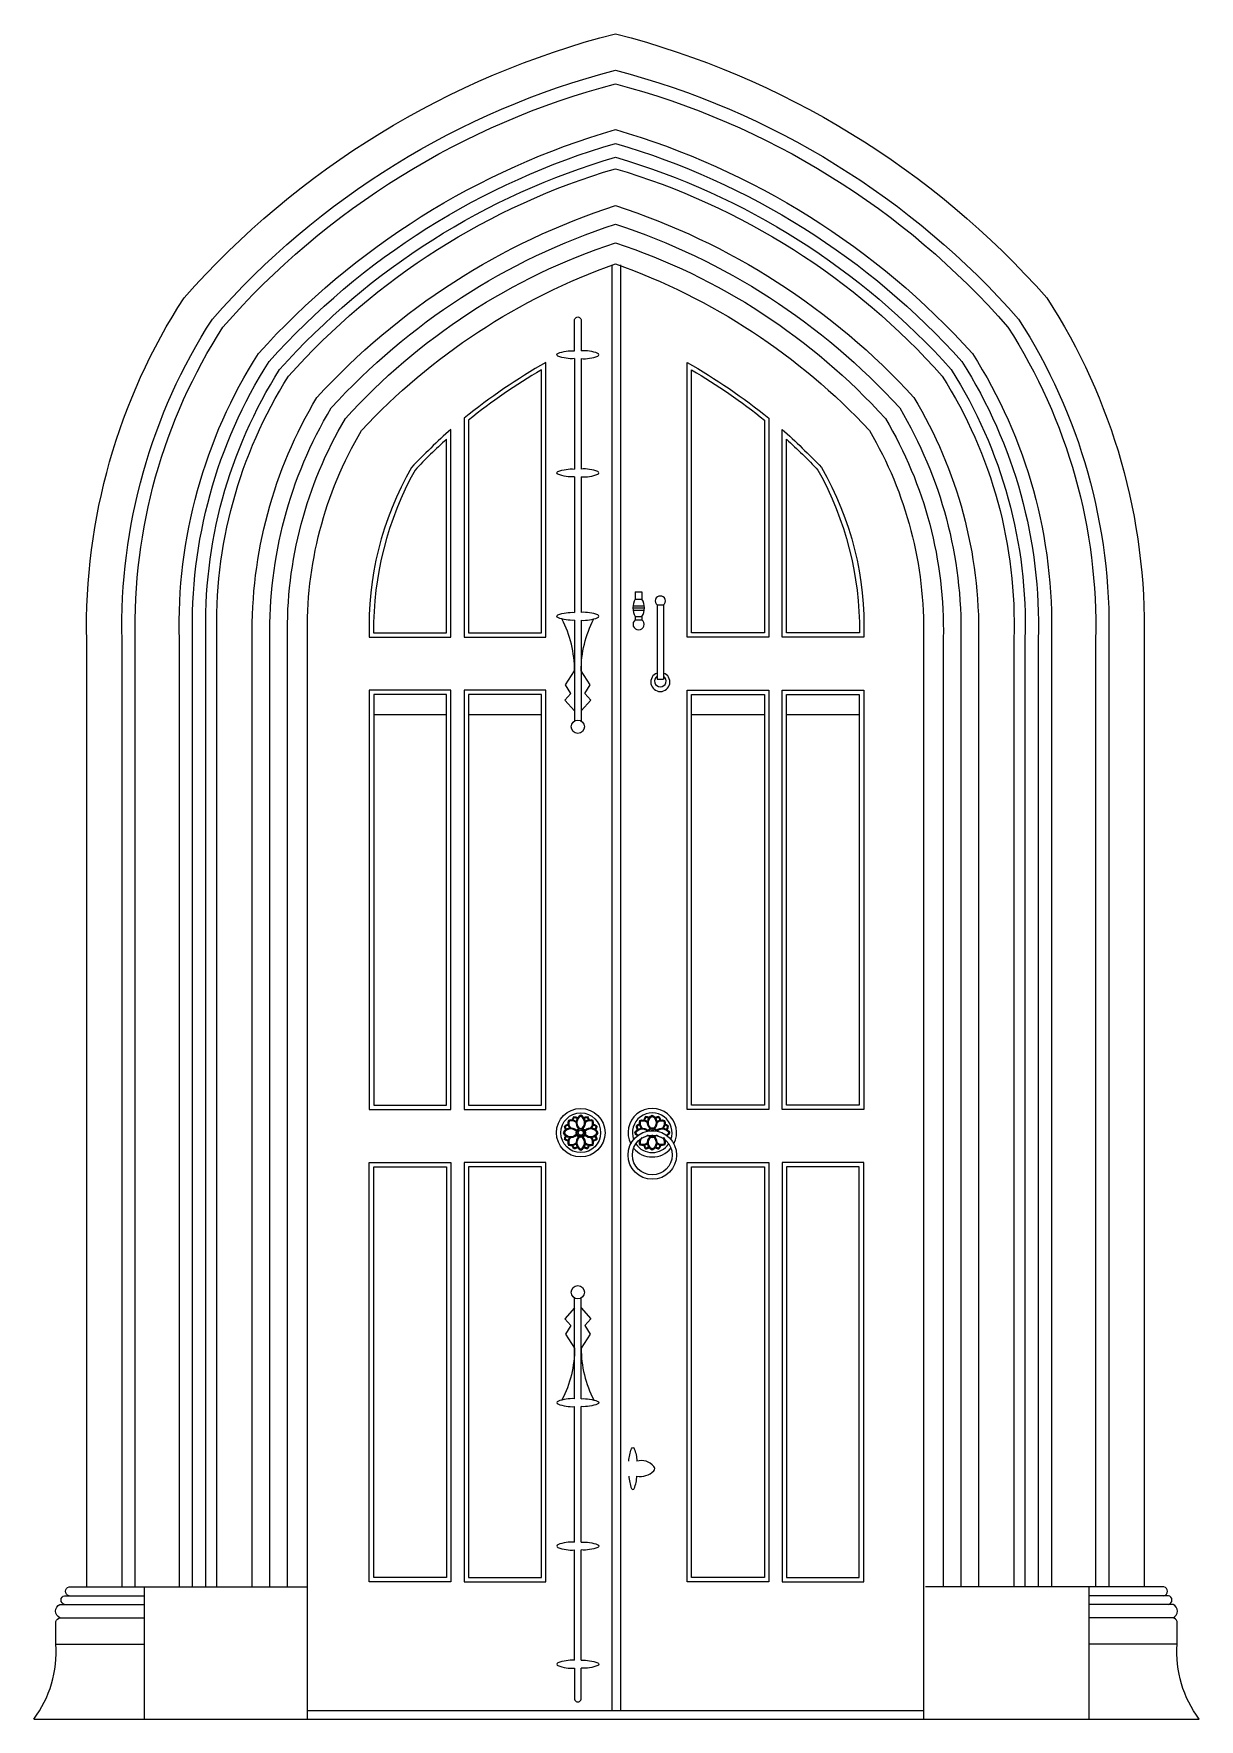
# Model space of a CAD drawing. Header units: metres. Extents: x -4572 to -1932, y 35 to 3854.
import ezdxf

# ---------------------------------------------------------------- set-up
doc = ezdxf.new("R2010")
doc.units = ezdxf.units.M
for name, color, linetype in [('2', 2, 'Continuous'), ('3', 3, 'Continuous'), ('7', 7, 'Continuous'), ('BH', 3, 'Continuous')]:
    doc.layers.add(name, color=color, linetype=linetype)

msp = doc.modelspace()

# ---------------------------------------------------------------- hatches: boundary and pattern name
at = {"layer": 'BH'}
h = msp.add_hatch(dxfattribs=at)
h.set_pattern_fill('AR-RROOF', scale=500)
h.paths.add_polyline_path([(-3801.62, 1427.02), (-3636.62, 1427.02), (-3636.62, 2357.02), (-3801.62, 2357.02)])
h.paths.add_polyline_path([(-3586.62, 1427.02), (-3421.62, 1427.02), (-3421.62, 2357.02), (-3586.62, 2357.02)])
h.paths.add_polyline_path([(-3586.62, 2497.02), (-3421.62, 2497.02), (-3421.62, 3092.23, 0.04), (-3586.62, 2978.45)])
h.paths.add_polyline_path([(-3636.62, 2935.47, 0.02), (-3707.97, 2865.44, 0.13), (-3801.82, 2497.02), (-3636.62, 2497.02)])
h.paths.add_polyline_path([(-3636.62, 1287.02), (-3801.62, 1287.02), (-3801.62, 357.02), (-3636.62, 357.02)])
h.paths.add_polyline_path([(-3421.62, 1287.02), (-3586.62, 1287.02), (-3586.62, 357.02), (-3421.62, 357.02)])
h.paths.add_polyline_path([(-2916.62, 1287.02), (-3081.62, 1287.02), (-3081.62, 357.02), (-2916.62, 357.02)])
h.paths.add_polyline_path([(-2866.62, 357.02), (-2701.62, 357.02), (-2701.62, 1287.02), (-2866.62, 1287.02)])
h.paths.add_polyline_path([(-2866.62, 1427.02), (-2701.62, 1427.02), (-2701.62, 2357.02), (-2866.62, 2357.02)])
h.paths.add_polyline_path([(-2916.62, 2357.02), (-3081.62, 2357.02), (-3081.62, 1427.02), (-2916.62, 1427.02)])
h.paths.add_polyline_path([(-2916.62, 2978.45, 0.04), (-3081.62, 3092.23), (-3081.62, 2497.02), (-2916.62, 2497.02)])
h.paths.add_polyline_path([(-2866.62, 2497.02), (-2701.41, 2497.02, 0.13), (-2795.26, 2865.44, 0.02), (-2866.62, 2935.47)])

# ---------------------------------------------------------------- linework, layer by layer
at = {"layer": '2'}
msp.add_line((-4571.62, 35.43), (-1931.62, 35.43), dxfattribs=at)
at = {"layer": '3'}
for points in [[(-4341.62, 335.43), (-4341.62, 2480.89, -0.15), (-4143, 3189.53, -0.15), (-3254.06, 3740.47, -0.15), (-2365.12, 3189.53, -0.15), (-2166.51, 2480.89), (-2166.51, 335.43)], [(-4241.62, 335.43), (-4241.62, 2481.98, -0.15), (-4062.75, 3129.34, -0.14), (-3254.06, 3636.8, -0.14), (-2445.37, 3129.34, -0.15), (-2266.51, 2481.98), (-2266.51, 335.43)], [(-4211.62, 335.43), (-4211.62, 2482.32, -0.15), (-4038.66, 3111.29, -0.14), (-3254.06, 3605.61, -0.14), (-2469.46, 3111.29, -0.15), (-2296.51, 2482.32), (-2296.51, 335.43)], [(-4181.62, 335.43), (-4181.62, 2482.66, -0.15), (-4014.56, 3093.25, -0.14), (-3254.06, 3574.37, -0.14), (-2493.56, 3093.25, -0.15), (-2326.51, 2482.66), (-2326.51, 335.43)], [(-4036.62, 335.43), (-4036.62, 2484.37, -0.14), (-3897.89, 3006.14, -0.13), (-3254.06, 3422.63, -0.13), (-2610.23, 3006.14, -0.14), (-2471.51, 2484.37), (-2471.51, 335.43)], [(-3996.62, 335.43), (-3996.62, 2484.86, -0.14), (-3865.65, 2982.14, -0.13), (-3254.06, 3380.51, -0.13), (-2642.47, 2982.14, -0.14), (-2511.51, 2484.86), (-2511.51, 335.43)], [(-3341.95, 1369.45, 0.52), (-3372.21, 1364.28, 0.52), (-3341.95, 1359.11)], [(-3366.72, 1371.05, -0.12), (-3369.2, 1379.41, -0.12), (-3361.53, 1383.57)], [(-3365.07, 1372.19, -0.1), (-3367.12, 1378.55, -0.1), (-3361.17, 1381.6)], [(-3343.14, 1389.58, 0.25), (-3360.62, 1392.24, 0.25), (-3357.97, 1374.76, 0.25)], [(-3343.34, 1387.17, 0.25), (-3359.03, 1390.65, 0.25), (-3355.56, 1374.96, 0.25)], [(-3351.95, 1393.15, -0.12), (-3347.79, 1400.81, -0.12), (-3339.44, 1398.34)], [(-3349.98, 1392.79, -0.1), (-3346.93, 1398.74, -0.1), (-3340.57, 1396.68)], [(-3327.49, 1373.56, 0.52), (-3332.66, 1403.82, 0.52), (-3337.83, 1373.56)], [(-3329.49, 1374.42, 0.51), (-3332.66, 1401.58, 0.51), (-3335.83, 1374.42, 0.5)], [(-3325.89, 1398.34, -0.12), (-3317.53, 1400.81, -0.12), (-3313.37, 1393.15)], [(-3324.75, 1396.68, -0.1), (-3318.39, 1398.74, -0.1), (-3315.34, 1392.79)], [(-3323.38, 1359.11, 0.52), (-3293.12, 1364.28, 0.52), (-3323.38, 1369.45)], [(-3307.36, 1374.76, 0.25), (-3304.7, 1392.24, 0.25), (-3322.18, 1389.58, 0.25)], [(-3309.77, 1374.96, 0.25), (-3306.29, 1390.65, 0.25), (-3321.98, 1387.17, 0.25)], [(-3304.15, 1381.6, -0.1), (-3298.2, 1378.55, -0.1), (-3300.26, 1372.19)], [(-3303.79, 1383.57, -0.12), (-3296.13, 1379.41, -0.12), (-3298.6, 1371.05)], [(-3204.29, 1357.25, -0.12), (-3210.11, 1364.28, -0.52), (-3179.85, 1369.45)], [(-3199.44, 1383.57, 0.12), (-3207.1, 1379.41, 0.12), (-3204.63, 1371.05)], [(-3199.08, 1381.6, 0.1), (-3205.03, 1378.55, 0.1), (-3202.97, 1372.19)], [(-3195.87, 1374.76, -0.25), (-3198.53, 1392.24, -0.25), (-3181.05, 1389.58, -0.25)], [(-3193.47, 1374.96, -0.25), (-3196.94, 1390.65, -0.25), (-3181.25, 1387.17, -0.25)], [(-3177.34, 1398.34, 0.12), (-3185.7, 1400.81, 0.12), (-3189.86, 1393.15)], [(-3178.48, 1396.68, 0.1), (-3184.84, 1398.74, 0.1), (-3187.89, 1392.79)], [(-3175.74, 1373.56, -0.52), (-3170.57, 1403.82, -0.52), (-3165.4, 1373.56)], [(-3173.74, 1374.42, -0.51), (-3170.57, 1401.58, -0.51), (-3167.4, 1374.42, -0.5)], [(-3151.28, 1393.15, 0.12), (-3155.44, 1400.81, 0.12), (-3163.8, 1398.34)], [(-3153.25, 1392.79, 0.1), (-3156.3, 1398.74, 0.1), (-3162.66, 1396.68)], [(-3161.29, 1369.45, -0.52), (-3131.02, 1364.28, -0.12), (-3136.85, 1357.25, -0.12)], [(-3160.09, 1389.58, -0.25), (-3142.61, 1392.24, -0.25), (-3145.27, 1374.76, -0.25)], [(-3159.89, 1387.17, -0.25), (-3144.2, 1390.65, -0.25), (-3147.67, 1374.96, -0.25)], [(-3138.17, 1372.19, 0.1), (-3136.11, 1378.55, 0.1), (-3142.06, 1381.6)], [(-3136.51, 1371.05, 0.12), (-3134.04, 1379.41, 0.12), (-3141.7, 1383.57)], [(-3342.8, 1367.45, 0.51), (-3369.96, 1364.28, 0.51), (-3342.8, 1361.11, 0.5)], [(-3361.53, 1344.99, -0.12), (-3369.2, 1349.15, -0.12), (-3366.72, 1357.5)], [(-3361.17, 1346.96, -0.1), (-3367.12, 1350.01, -0.1), (-3365.07, 1356.37)], [(-3357.97, 1353.8, 0.25), (-3360.62, 1336.32, 0.25), (-3343.14, 1338.97, 0.25)], [(-3355.56, 1353.6, 0.25), (-3359.03, 1337.91, 0.25), (-3343.34, 1341.38, 0.25)], [(-3337.83, 1355, 0.52), (-3332.66, 1324.73, 0.52), (-3327.49, 1355)], [(-3335.83, 1354.14, 0.51), (-3332.66, 1326.98, 0.51), (-3329.49, 1354.14, 0.5)], [(-3322.52, 1361.11, 0.51), (-3295.37, 1364.28, 0.51), (-3322.52, 1367.45, 0.5)], [(-3322.18, 1338.97, 0.25), (-3304.7, 1336.32, 0.25), (-3307.36, 1353.8, 0.25)], [(-3321.98, 1341.38, 0.25), (-3306.29, 1337.91, 0.25), (-3309.77, 1353.6, 0.25)], [(-3300.26, 1356.37, -0.1), (-3298.2, 1350.01, -0.1), (-3304.15, 1346.96)], [(-3298.6, 1357.5, -0.12), (-3296.13, 1349.15, -0.12), (-3303.79, 1344.99)], [(-3202.6, 1358.51, -0.12), (-3207.87, 1364.28, -0.51), (-3180.71, 1367.45)], [(-3204.63, 1357.5, 0.01), (-3205.12, 1356.59, 0.01)], [(-3202.09, 1345.92, 0.04), (-3199.44, 1344.99)], [(-3200.48, 1347.42, 0.02), (-3199.08, 1346.96)], [(-3181.05, 1338.97, -0.25), (-3198.53, 1336.32, -0.18), (-3198.41, 1349.15, -0.18)], [(-3181.25, 1341.38, -0.25), (-3196.94, 1337.91, -0.25), (-3193.47, 1353.6, -0.25)], [(-3179.85, 1359.11, -0.17), (-3191.41, 1353.68, -0.17)], [(-3165.4, 1355, -0.52), (-3170.57, 1324.73, -0.52), (-3175.74, 1355)], [(-3167.4, 1354.14, -0.51), (-3170.57, 1326.98, -0.51), (-3173.74, 1354.14, -0.5)], [(-3149.73, 1353.68, -0.17), (-3161.29, 1359.11)], [(-3160.43, 1367.45, -0.51), (-3133.27, 1364.28, -0.12), (-3138.54, 1358.51, -0.12)], [(-3145.27, 1353.8, -0.25), (-3142.61, 1336.32, -0.25), (-3160.09, 1338.97, -0.25)], [(-3147.67, 1353.6, -0.25), (-3144.2, 1337.91, -0.25), (-3159.89, 1341.38, -0.25)], [(-3142.06, 1346.96, 0.02), (-3140.66, 1347.42, 0.02)], [(-3141.7, 1344.99, 0.04), (-3139.05, 1345.92, 0.04)], [(-3136.02, 1356.59, 0.01), (-3136.51, 1357.5)], [(-3339.44, 1330.22, -0.12), (-3347.79, 1327.74, -0.12), (-3351.95, 1335.41)], [(-3340.57, 1331.87, -0.1), (-3346.93, 1329.82, -0.1), (-3349.98, 1335.77)], [(-3313.37, 1335.41, -0.12), (-3317.53, 1327.74, -0.12), (-3325.89, 1330.22)], [(-3315.34, 1335.77, -0.1), (-3318.39, 1329.82, -0.1), (-3324.75, 1331.87)], [(-3189.86, 1335.41, 0.12), (-3185.7, 1327.74, 0.12), (-3177.34, 1330.22)], [(-3187.89, 1335.77, 0.1), (-3184.84, 1329.82, 0.1), (-3178.48, 1331.87)], [(-3163.8, 1330.22, 0.12), (-3155.44, 1327.74, 0.12), (-3151.28, 1335.41)], [(-3162.66, 1331.87, 0.1), (-3156.3, 1329.82, 0.1), (-3153.25, 1335.77)]]:
    msp.add_lwpolyline(points, format="xyb", dxfattribs=at)
for points in [[(-3411.62, 2487.02), (-3411.62, 3109.42, 0.04), (-3596.62, 2983.19), (-3596.62, 2487.02)], [(-3091.62, 2487.02), (-3091.62, 3109.42, -0.04), (-2906.62, 2983.19), (-2906.62, 2487.02)], [(-3421.62, 2497.02), (-3421.62, 3092.23, 0.04), (-3586.62, 2978.45), (-3586.62, 2497.02)], [(-3081.62, 2497.02), (-3081.62, 3092.23, -0.04), (-2916.62, 2978.45), (-2916.62, 2497.02)], [(-3811.61, 2487.02), (-3626.62, 2487.02), (-3626.62, 2957.76, 0.02), (-3716.08, 2871.41, 0.14)], [(-2691.62, 2487.02), (-2876.62, 2487.02), (-2876.62, 2957.76, -0.02), (-2787.15, 2871.41, -0.14)], [(-3801.82, 2497.02), (-3636.62, 2497.02), (-3636.62, 2935.47, 0.02), (-3707.97, 2865.44, 0.13)], [(-2701.41, 2497.02), (-2866.62, 2497.02), (-2866.62, 2935.47, -0.02), (-2795.26, 2865.44, -0.13)]]:
    msp.add_lwpolyline(points, format="xyb", close=True, dxfattribs=at)
for points in [[(-3811.62, 1417.02), (-3626.62, 1417.02), (-3626.62, 2367.02), (-3811.62, 2367.02)], [(-3801.62, 1427.02), (-3636.62, 1427.02), (-3636.62, 2357.02), (-3801.62, 2357.02)], [(-3596.62, 1417.02), (-3411.62, 1417.02), (-3411.62, 2367.02), (-3596.62, 2367.02)], [(-3586.62, 1427.02), (-3421.62, 1427.02), (-3421.62, 2357.02), (-3586.62, 2357.02)], [(-2906.62, 1417.02), (-3091.62, 1417.02), (-3091.62, 2367.02), (-2906.62, 2367.02)], [(-2916.62, 1427.02), (-3081.62, 1427.02), (-3081.62, 2357.02), (-2916.62, 2357.02)], [(-2691.62, 1417.02), (-2876.62, 1417.02), (-2876.62, 2367.02), (-2691.62, 2367.02)], [(-2701.62, 1427.02), (-2866.62, 1427.02), (-2866.62, 2357.02), (-2701.62, 2357.02)], [(-3811.62, 347.02), (-3811.62, 1297.02), (-3626.62, 1297.02), (-3626.62, 347.02)], [(-3801.62, 357.02), (-3801.62, 1287.02), (-3636.62, 1287.02), (-3636.62, 357.02)], [(-3596.62, 347.02), (-3411.62, 347.02), (-3411.62, 1297.02), (-3596.62, 1297.02)], [(-3586.62, 357.02), (-3421.62, 357.02), (-3421.62, 1287.02), (-3586.62, 1287.02)], [(-2906.62, 347.02), (-3091.62, 347.02), (-3091.62, 1297.02), (-2906.62, 1297.02)], [(-2916.62, 357.02), (-3081.62, 357.02), (-3081.62, 1287.02), (-2916.62, 1287.02)], [(-2691.62, 347.02), (-2691.62, 1297.02), (-2876.62, 1297.02), (-2876.62, 347.02)], [(-2701.62, 357.02), (-2701.62, 1287.02), (-2866.62, 1287.02), (-2866.62, 357.02)]]:
    msp.add_lwpolyline(points, close=True, dxfattribs=at)
for radius in [45, 10.63, 8.63, 5.63]:
    msp.add_circle((-3332.66, 1364.28), radius, dxfattribs=at)
for radius, start, end in [(45, 340.07, 199.93), (10.63, 19.82, 160.18), (45, 214.12, 325.88), (10.63, 216.38, 323.62), (8.63, 27.51, 152.49), (8.63, 223.35, 316.65), (5.63, 51.58, 128.42), (5.63, 257.77, 282.23)]:
    msp.add_arc((-3170.57, 1364.28), radius, start, end, dxfattribs=at)
at = {"layer": '7'}
for p, q in [((-3261.62, 55.43), (-3261.62, 3330.33)), ((-3241.62, 55.43), (-3241.62, 3330.33)), ((-3346.62, 3117.9), (-3346.62, 2867.9)), ((-3331.62, 3117.9), (-3331.62, 2867.9)), ((-3346.62, 2850.02), (-3346.62, 2543.11)), ((-3331.62, 2850.02), (-3331.62, 2543.11)), ((-3208.99, 2589.37), (-3208.99, 2572.84)), ((-3208.99, 2589.37), (-3193.99, 2589.37)), ((-3208.99, 2572.84), (-3193.99, 2572.84)), ((-3193.99, 2589.37), (-3193.99, 2572.84)), ((-3159.83, 2559.9), (-3159.83, 2391.89)), ((-3159.83, 2559.9), (-3144.83, 2559.9)), ((-3144.83, 2559.9), (-3144.83, 2391.89)), ((-3346.62, 2525.23), (-3346.62, 2297.05)), ((-3331.62, 2525.23), (-3331.62, 2297.05)), ((-3214.51, 2553.19), (-3188.46, 2553.19)), ((-3214.19, 2558.19), (-3188.79, 2558.19)), ((-3214.17, 2548.19), (-3188.81, 2548.19)), ((-3208.99, 2533.71), (-3193.99, 2533.71)), ((-3208.99, 2533.71), (-3208.99, 2526.39)), ((-3208.99, 2526.39), (-3193.99, 2526.39)), ((-3193.99, 2533.71), (-3193.99, 2526.39)), ((-3159.83, 2391.89), (-3144.83, 2391.89)), ((-3346.62, 761.67), (-3346.62, 989.85)), ((-3331.62, 761.67), (-3331.62, 989.85)), ((-3346.62, 436.88), (-3346.62, 743.79)), ((-3331.62, 436.88), (-3331.62, 743.79)), ((-3346.62, 169), (-3346.62, 419)), ((-3331.62, 169), (-3331.62, 419)), ((-4321.62, 335.43), (-4321.62, 35.43)), ((-2181.62, 335.43), (-2181.62, 35.43)), ((-4521.62, 205.43), (-4321.62, 205.43)), ((-1981.62, 205.43), (-2181.62, 205.43)), ((-3951.62, 55.43), (-2556.51, 55.43))]:
    msp.add_line(p, q, dxfattribs=at)
for points in [[(-4451.62, 335.43), (-4451.62, 2479.75, -0.15), (-4231.17, 3255.8, -0.15), (-3254.06, 3854.04, -0.15), (-2276.95, 3255.8, -0.15), (-2056.51, 2479.75), (-2056.51, 335.43)], [(-4371.62, 335.43), (-4371.62, 2480.58, -0.15), (-4167.05, 3207.6, -0.15), (-3254.06, 3771.49, -0.15), (-2341.07, 3207.6, -0.15), (-2136.51, 2480.58), (-2136.51, 335.43)], [(-4156.62, 335.43), (-4156.62, 2482.94, -0.15), (-3994.46, 3078.22, -0.14), (-3254.06, 3548.3, -0.14), (-2513.66, 3078.22, -0.15), (-2351.51, 2482.94), (-2351.51, 335.43)], [(-4076.62, 335.43), (-4076.62, 2483.88, -0.14), (-3930.11, 3030.15, -0.13), (-3254.06, 3464.62, -0.13), (-2578.01, 3030.15, -0.14), (-2431.51, 2483.88), (-2431.51, 335.43)], [(-3951.62, 35.43), (-3951.62, 2485.43, -0.14), (-3829.34, 2955.17, -0.12), (-3254.06, 3332.98, -0.12), (-2678.78, 2955.17, -0.14), (-2556.51, 2485.43), (-2556.51, 35.43)], [(-3346.62, 3135.78), (-3346.62, 3204.17, -1.08), (-3331.62, 3204.17), (-3331.62, 3135.78)], [(-3346.62, 3117.9, -0.11), (-3384.24, 3123.84, -0.79), (-3384.24, 3129.84, -0.11), (-3346.62, 3135.78)], [(-3331.62, 3117.9, 0.11), (-3293.99, 3123.84, 0.79), (-3293.99, 3129.84, 0.11), (-3331.62, 3135.78)], [(-3346.62, 2850.02, -0.11), (-3384.24, 2855.96, -0.79), (-3384.24, 2861.96, -0.11), (-3346.62, 2867.9)], [(-3331.62, 2850.02, 0.11), (-3293.99, 2855.96, 0.79), (-3293.99, 2861.96, 0.11), (-3331.62, 2867.9)], [(-3346.62, 2525.23, -0.11), (-3384.24, 2531.17, -0.79), (-3384.24, 2537.17, -0.11), (-3346.62, 2543.11)], [(-3346.62, 2319.7), (-3368.6, 2344.34), (-3354.89, 2359.32), (-3366.97, 2379.07), (-3346.62, 2410.79, 0.12), (-3375.21, 2528.11)], [(-3331.62, 2525.23, 0.11), (-3293.99, 2531.17, 0.79), (-3293.99, 2537.17, 0.11), (-3331.62, 2543.11)], [(-3331.62, 2319.7), (-3309.63, 2344.34), (-3323.34, 2359.32), (-3311.26, 2379.07), (-3331.62, 2410.79, -0.12), (-3303.02, 2528.11)], [(-3346.62, 967.2), (-3368.6, 942.56), (-3354.89, 927.58), (-3366.97, 907.83), (-3346.62, 876.11, -0.12), (-3375.21, 758.79)], [(-3331.62, 967.2), (-3309.63, 942.56), (-3323.34, 927.58), (-3311.26, 907.83), (-3331.62, 876.11, 0.12), (-3303.02, 758.79)], [(-3346.62, 761.67, 0.11), (-3384.24, 755.73, 0.79), (-3384.24, 749.73, 0.11), (-3346.62, 743.79)], [(-3331.62, 761.67, -0.11), (-3293.99, 755.73, -0.79), (-3293.99, 749.73, -0.11), (-3331.62, 743.79)], [(-3223.56, 620.2, -0.09), (-3217.49, 648.46, -0.79), (-3211.49, 648.46, -0.09), (-3205.41, 620.2)], [(-3205.41, 586.47, 0.26), (-3167.39, 598.27, 0.47), (-3167.39, 608.27, 0.3), (-3205.41, 620.2)], [(-3223.56, 586.46, 0.09), (-3217.49, 558.21, 0.79), (-3211.49, 558.21, 0.09), (-3205.41, 586.47)], [(-3346.62, 436.88, 0.11), (-3384.24, 430.94, 0.79), (-3384.24, 424.94, 0.11), (-3346.62, 419)], [(-3331.62, 436.88, -0.11), (-3293.99, 430.94, -0.79), (-3293.99, 424.94, -0.11), (-3331.62, 419)], [(-4501.62, 295.43, -0.82), (-4501.62, 315.43), (-4321.62, 315.43)], [(-4491.62, 315.43, -0.82), (-4491.62, 335.43), (-3951.62, 335.43)], [(-2011.62, 315.43, 0.82), (-2011.62, 335.43), (-2551.62, 335.43)], [(-2001.62, 295.43, 0.82), (-2001.62, 315.43), (-2181.62, 315.43)], [(-4512.18, 265.43, -0.65), (-4512.18, 295.43), (-4321.62, 295.43)], [(-1991.05, 265.43, 0.65), (-1991.05, 295.43), (-2181.62, 295.43)], [(-4571.62, 35.43, 0.18), (-4521.62, 205.43), (-4521.62, 256.65, -0.23), (-4511.62, 265.43), (-4321.62, 265.43)], [(-1931.62, 35.43, -0.18), (-1981.62, 205.43), (-1981.62, 256.65, 0.23), (-1991.62, 265.43), (-2181.62, 265.43)], [(-3346.62, 169, 0.11), (-3384.24, 163.06, 0.79), (-3384.24, 157.06, 0.11), (-3346.62, 151.12)], [(-3331.62, 169, -0.11), (-3293.99, 163.06, -0.79), (-3293.99, 157.06, -0.11), (-3331.62, 151.12)], [(-3346.62, 151.12), (-3346.62, 82.73, 1.08), (-3331.62, 82.73), (-3331.62, 151.12)]]:
    msp.add_lwpolyline(points, format="xyb", dxfattribs=at)
for centre, radius in [((-3339.12, 2284.06), 15), ((-3332.66, 1364.28), 55), ((-3170.57, 1313.8), 55), ((-3170.57, 1313.8), 45), ((-3339.12, 1002.84), 15)]:
    msp.add_circle(centre, radius, dxfattribs=at)
for centre, radius, start, end in [((-3177.1, 2553.27), 37.41, 148.46, 211.54), ((-3225.87, 2553.27), 37.41, 328.46, 31.54), ((-3152.33, 2568.62), 11.5, 310.7, 229.3), ((-3201.49, 2516.12), 12.72, 126.14, 53.86), ((-3152.33, 2385.33), 21.56, 110.36, 69.64), ((-3152.33, 2387.69), 13.06, 125.04, 54.96), ((-3170.57, 1364.28), 55, 332.68, 207.32), ((-3170.57, 1364.28), 55, 219.72, 320.28)]:
    msp.add_arc(centre, radius, start, end, dxfattribs=at)

doc.saveas('drawing.dxf')
